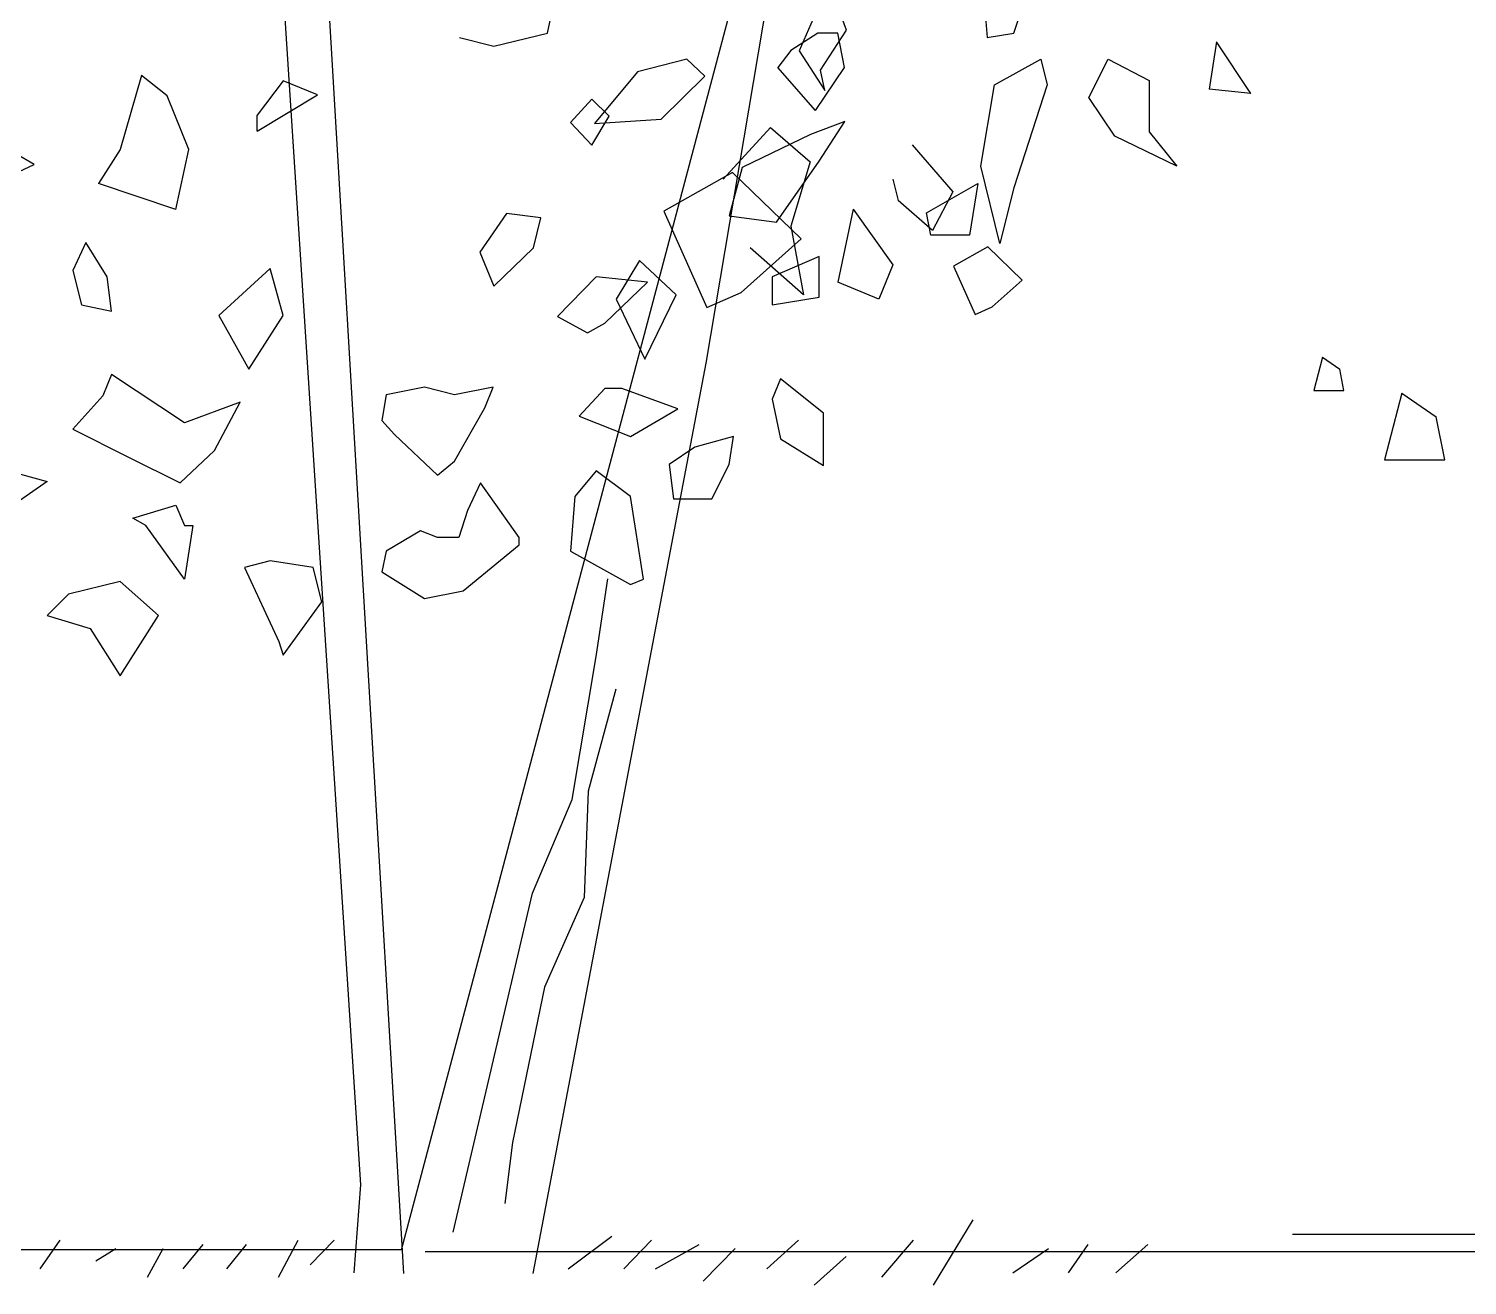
# Model space of a CAD drawing. Extents: x 325727 to 327590, y 63665 to 64664.
# Drawn here: x 326168.6 to 326430.6, y 63664.9 to 63893.8 of the extents above; entities that cross this region are included whole.
import ezdxf

# ---------------------------------------------------------------- set-up
doc = ezdxf.new("R2010")
doc.units = 0
doc.header["$MEASUREMENT"] = 0
doc.layers.get('0').update_dxf_attribs({"linetype": 'CONTINUOUS'})

msp = doc.modelspace()

# ---------------------------------------------------------------- linework, layer by layer
at = {"color": 7, "linetype": 'CONTINUOUS'}
for p, q in [((326236.91, 63667), (326221.19, 63934.09)), ((326213.31, 63926), (326229.06, 63683.18)), ((326291.97, 63832.92), (326307.69, 63926)), ((326236.5, 63671.32), (326301.81, 63917.63)), ((326342, 63906.28), (326343.16, 63892.21)), ((326314.41, 63902.33), (326308.94, 63889.83)), ((326317.53, 63893.55), (326314.41, 63902.33)), ((326263.09, 63893), (326264.25, 63898.46)), ((326348.03, 63893), (326350.38, 63900.03)), ((326253.31, 63890.65), (326263.09, 63893)), ((326312.31, 63893), (326307.41, 63889.87)), ((326316, 63893), (326312.31, 63893)), ((326312.84, 63886.31), (326317.53, 63893.55)), ((326317.19, 63886.75), (326316, 63893)), ((326343.16, 63892.21), (326348.03, 63893)), ((326247.06, 63892.21), (326253.31, 63890.65)), ((326384.97, 63891.43), (326383.59, 63882.84)), ((326391.22, 63882.06), (326384.97, 63891.43)), ((326288.47, 63888.31), (326279.5, 63885.96)), ((326291.78, 63885.18), (326288.47, 63888.31)), ((326307.41, 63889.87), (326305.06, 63886.75)), ((326308.94, 63889.83), (326313.62, 63882.61)), ((326344.53, 63883.62), (326352.94, 63888.31)), ((326352.94, 63888.31), (326354.09, 63883.62)), ((326361.72, 63881.28), (326365.22, 63888.31)), ((326365.22, 63888.31), (326372.66, 63884.4)), ((326189.16, 63885.32), (326185.25, 63871.86)), ((326193.84, 63881.62), (326189.16, 63885.32)), ((326279.5, 63885.96), (326271.69, 63876.59)), ((326283.78, 63877.37), (326291.78, 63885.18)), ((326311.91, 63878.93), (326305.06, 63886.75)), ((326311.91, 63878.93), (326317.19, 63886.75)), ((326313.62, 63882.61), (326312.84, 63886.31)), ((326214.94, 63884.36), (326210.25, 63878.11)), ((326221.19, 63881.81), (326214.94, 63884.36)), ((326342, 63868.78), (326344.53, 63883.62)), ((326354.09, 63883.62), (326348.03, 63864.87)), ((326372.66, 63884.4), (326372.66, 63875.03)), ((326391.22, 63882.06), (326383.59, 63882.84)), ((326197.75, 63871.86), (326193.84, 63881.62)), ((326210.25, 63875.17), (326221.19, 63881.81)), ((326271.19, 63881.03), (326267.28, 63876.73)), ((326274.31, 63877.9), (326271.19, 63881.03)), ((326366.41, 63874.25), (326361.72, 63881.28)), ((326210.25, 63875.17), (326210.25, 63878.11)), ((326271.19, 63872.64), (326274.31, 63877.9)), ((326271.69, 63876.59), (326283.78, 63877.37)), ((326169.62, 63869.12), (326158.69, 63875.37)), ((326267.28, 63876.73), (326271.19, 63872.64)), ((326295.12, 63866.43), (326303.72, 63875.81)), ((326311.03, 63874.59), (326298.53, 63868.53)), ((326303.72, 63875.81), (326310.94, 63869.56)), ((326317.28, 63876.93), (326311.03, 63874.59)), ((326312.59, 63869.7), (326317.28, 63876.93)), ((326372.66, 63875.03), (326377.72, 63868.78)), ((326185.25, 63871.86), (326181.34, 63865.61)), ((326195.41, 63860.92), (326197.75, 63871.86)), ((326329.5, 63872.68), (326336.91, 63864.09)), ((326377.72, 63868.78), (326366.41, 63874.25)), ((326304.78, 63858.57), (326312.59, 63869.7)), ((326310.94, 63869.56), (326307.41, 63857.84)), ((326164.16, 63866.57), (326169.62, 63869.12)), ((326296.81, 63867.64), (326284.31, 63860.61)), ((326298.53, 63868.53), (326296.19, 63859.75)), ((326309.31, 63855.53), (326296.81, 63867.64)), ((326345.5, 63854.71), (326342, 63868.78)), ((326195.41, 63860.92), (326181.34, 63865.61)), ((326325.97, 63866.43), (326326.94, 63862.53)), ((326332.12, 63860.32), (326341.5, 63865.61)), ((326336.91, 63864.09), (326333.19, 63857.06)), ((326341.5, 63865.61), (326339.94, 63856.23)), ((326348.03, 63864.87), (326345.5, 63854.71)), ((326333.19, 63857.06), (326326.94, 63862.53)), ((326255.66, 63860.18), (326250.78, 63853.15)), ((326261.91, 63859.4), (326255.66, 63860.18)), ((326260.53, 63853.93), (326261.91, 63859.4)), ((326284.31, 63860.61), (326292.12, 63843.03)), ((326296.19, 63859.75), (326304.78, 63858.57)), ((326318.75, 63860.96), (326316, 63847.68)), ((326318.75, 63860.96), (326325.97, 63850.81)), ((326332.91, 63856.23), (326332.12, 63860.32)), ((326307.41, 63857.84), (326309.75, 63845.34)), ((326339.94, 63856.23), (326332.91, 63856.23)), ((326179, 63854.86), (326176.66, 63849.78)), ((326182.91, 63848.61), (326179, 63854.86)), ((326253.31, 63846.9), (326260.53, 63853.93)), ((326298.38, 63845.77), (326309.31, 63855.53)), ((326309.75, 63845.34), (326300, 63853.93)), ((326343.31, 63854.09), (326337.06, 63850.58)), ((326349.56, 63848.03), (326343.31, 63854.09)), ((326250.78, 63853.15), (326253.31, 63846.9)), ((326279.88, 63851.59), (326275.59, 63844.56)), ((326286.53, 63845.34), (326279.88, 63851.59)), ((326312.59, 63852.32), (326304, 63848.61)), ((326312.59, 63844.9), (326312.59, 63852.32)), ((326176.66, 63849.78), (326178.22, 63843.53)), ((326183.69, 63842.36), (326182.91, 63848.61)), ((326212.59, 63850.17), (326203.22, 63841.57)), ((326214.94, 63841.57), (326212.59, 63850.17)), ((326271.97, 63848.61), (326264.94, 63841.39)), ((326281.34, 63847.64), (326271.97, 63848.61)), ((326304, 63848.61), (326304, 63843.53)), ((326325.97, 63850.81), (326323.44, 63844.56)), ((326337.06, 63850.58), (326340.97, 63841.78)), ((326273.53, 63840.21), (326281.34, 63847.64)), ((326292.12, 63843.03), (326298.38, 63845.77)), ((326323.44, 63844.56), (326316, 63847.68)), ((326344.09, 63843.16), (326349.56, 63848.03)), ((326178.22, 63843.53), (326183.69, 63842.36)), ((326275.59, 63844.56), (326280.84, 63833.62)), ((326280.84, 63833.62), (326286.53, 63845.34)), ((326304, 63843.53), (326312.59, 63844.9)), ((326340.97, 63841.78), (326344.09, 63843.16)), ((326203.22, 63841.57), (326208.69, 63831.81)), ((326208.69, 63831.81), (326214.94, 63841.57)), ((326264.94, 63841.39), (326270.41, 63838.45)), ((326270.41, 63838.45), (326273.53, 63840.21)), ((326260.5, 63667), (326291.97, 63832.92)), ((326404.25, 63833.97), (326402.69, 63827.92)), ((326404.25, 63833.97), (326407.38, 63831.83)), ((326183.69, 63830.84), (326182.12, 63826.93)), ((326196.97, 63822.04), (326183.69, 63830.84)), ((326305.56, 63830.06), (326304, 63826.34)), ((326313.38, 63823.81), (326305.56, 63830.06)), ((326408.16, 63827.92), (326407.38, 63831.83)), ((326240.72, 63828.5), (326233.69, 63827.12)), ((326246.19, 63827.12), (326240.72, 63828.5)), ((326253.22, 63828.5), (326246.19, 63827.12)), ((326251.66, 63824.78), (326253.22, 63828.5)), ((326273.53, 63828.29), (326268.84, 63823.21)), ((326276.66, 63828.29), (326273.53, 63828.29)), ((326286.81, 63824.59), (326276.66, 63828.29)), ((326402.69, 63827.92), (326408.16, 63827.92)), ((326418.69, 63827.41), (326415.56, 63815.3)), ((326418.69, 63827.41), (326424.94, 63823.11)), ((326182.12, 63826.93), (326176.66, 63820.87)), ((326207.12, 63825.76), (326196.97, 63822.04)), ((326202.44, 63816.96), (326207.12, 63825.76)), ((326233.69, 63827.12), (326232.91, 63822.43)), ((326246.19, 63815.01), (326251.66, 63824.78)), ((326304, 63826.34), (326305.56, 63819.12)), ((326232.91, 63822.43), (326235.25, 63819.9)), ((326268.84, 63823.21), (326278.22, 63819.51)), ((326278.22, 63819.51), (326286.81, 63824.59)), ((326313.38, 63814.23), (326313.38, 63823.81)), ((326426.5, 63815.3), (326424.94, 63823.11)), ((326176.66, 63820.87), (326186.81, 63815.79)), ((326235.25, 63819.9), (326243.06, 63812.48)), ((326296.97, 63819.51), (326289.94, 63817.56)), ((326296.19, 63814.43), (326296.97, 63819.51)), ((326196.19, 63811.11), (326202.44, 63816.96)), ((326289.94, 63817.56), (326285.25, 63814.43)), ((326305.56, 63819.12), (326313.38, 63814.23)), ((326158.69, 63815.01), (326171.97, 63811.31)), ((326186.81, 63815.79), (326196.19, 63811.11)), ((326243.06, 63812.48), (326246.19, 63815.01)), ((326285.25, 63814.43), (326286.03, 63808.18)), ((326293.06, 63808.18), (326296.19, 63814.43)), ((326415.56, 63815.3), (326426.5, 63815.3)), ((326271.97, 63813.26), (326268.06, 63808.57)), ((326278.22, 63808.57), (326271.97, 63813.26)), ((326171.97, 63811.31), (326164.94, 63806.42)), ((326250.88, 63811.11), (326248.53, 63806.03)), ((326257.91, 63801.15), (326250.88, 63811.11)), ((326187.59, 63804.67), (326195.41, 63807.01)), ((326195.41, 63807.01), (326196.97, 63803.29)), ((326268.06, 63808.57), (326267.28, 63798.61)), ((326280.56, 63793.53), (326278.22, 63808.57)), ((326286.03, 63808.18), (326293.06, 63808.18)), ((326189.94, 63803.29), (326187.59, 63804.67)), ((326248.53, 63806.03), (326246.97, 63801.15)), ((326196.97, 63793.53), (326189.94, 63803.29)), ((326198.53, 63803.29), (326196.97, 63793.53)), ((326196.97, 63803.29), (326198.53, 63803.29)), ((326239.94, 63802.32), (326233.69, 63798.61)), ((326243.06, 63801.15), (326239.94, 63802.32)), ((326246.97, 63801.15), (326243.06, 63801.15)), ((326257.91, 63799.78), (326257.91, 63801.15)), ((326233.69, 63798.61), (326232.91, 63794.9)), ((326247.75, 63791.39), (326257.91, 63799.78)), ((326267.28, 63798.61), (326278.22, 63792.56)), ((326212.59, 63796.86), (326207.91, 63795.68)), ((326220.41, 63795.68), (326212.59, 63796.86)), ((326207.91, 63795.68), (326214.16, 63782.2)), ((326221.97, 63789.43), (326220.41, 63795.68)), ((326232.91, 63794.9), (326240.72, 63790.01)), ((326271.94, 63779.45), (326274.09, 63793.58)), ((326278.22, 63792.56), (326280.56, 63793.53)), ((326175.88, 63790.79), (326171.97, 63786.89)), ((326185.25, 63793.14), (326175.88, 63790.79)), ((326192.28, 63786.89), (326185.25, 63793.14)), ((326240.72, 63790.01), (326247.75, 63791.39)), ((326214.94, 63779.67), (326221.97, 63789.43)), ((326171.97, 63786.89), (326179.78, 63784.54)), ((326185.25, 63775.95), (326192.28, 63786.89)), ((326179.78, 63784.54), (326185.25, 63775.95)), ((326214.16, 63782.2), (326214.94, 63779.67)), ((326267.59, 63753.41), (326271.94, 63779.45)), ((326275.56, 63773.5), (326270.5, 63754.89)), ((326270.5, 63754.89), (326269.75, 63735.55)), ((326260.38, 63736.3), (326267.59, 63753.41)), ((326245.91, 63674.54), (326260.38, 63736.3)), ((326269.75, 63735.55), (326262.53, 63719.18)), ((326262.53, 63719.18), (326259.66, 63705.05)), ((326259.66, 63705.05), (326256.75, 63690.91)), ((326256.75, 63690.91), (326255.31, 63679.75)), ((326229.06, 63683.18), (326227.84, 63667.11)), ((326333.38, 63664.87), (326340.62, 63676.78)), ((326170.72, 63667.85), (326174.34, 63673.06)), ((326214.09, 63666.36), (326217.72, 63673.06)), ((326219.88, 63668.59), (326224.22, 63673.06)), ((326266.88, 63667.85), (326274.81, 63673.8)), ((326277, 63667.85), (326282.06, 63673.06)), ((326303.03, 63667.85), (326308.81, 63673.06)), ((326324, 63666.36), (326329.78, 63673.06)), ((326398.81, 63674.16), (326798.81, 63674.16)), ((326236.5, 63671.32), (326036.5, 63671.32)), ((326180.84, 63669.34), (326184.47, 63671.57)), ((326190.25, 63666.36), (326193.12, 63671.57)), ((326196.75, 63667.85), (326200.38, 63672.32)), ((326204.69, 63667.85), (326208.31, 63672.32)), ((326240.84, 63671.05), (326440.84, 63671.05)), ((326282.78, 63667.85), (326290.72, 63672.32)), ((326291.44, 63665.62), (326297.25, 63671.57)), ((326311.69, 63664.87), (326317.47, 63670.08)), ((326347.84, 63667.11), (326354.34, 63671.57)), ((326357.97, 63667.11), (326361.59, 63672.32)), ((326366.62, 63667.11), (326372.44, 63672.32))]:
    msp.add_line(p, q, dxfattribs=at)

doc.saveas('drawing.dxf')
